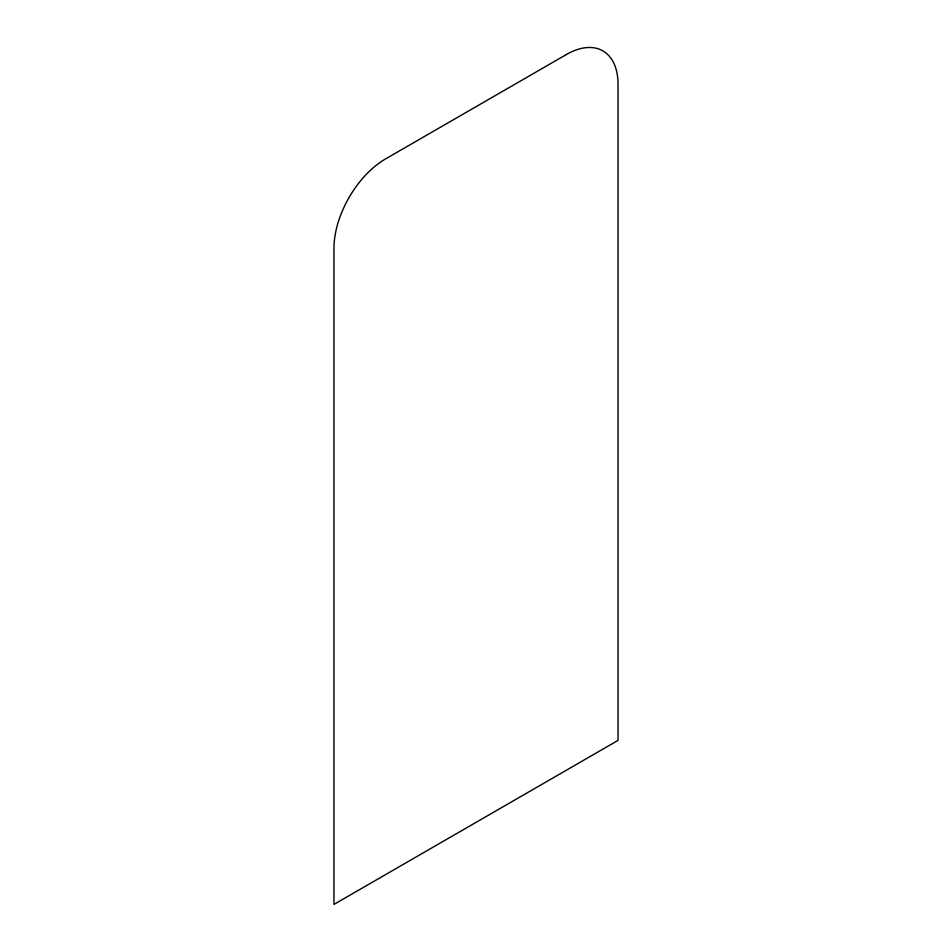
<?xml version="1.0" encoding="UTF-8"?>
<svg xmlns="http://www.w3.org/2000/svg" width="952" height="952" viewBox="0 0 952 952"><rect width="100%" height="100%" fill="white"/><g stroke="black" fill="none" stroke-linecap="round" stroke-linejoin="round"><path stroke-width="1.43" d="M566.392 54.514L385.608 158.889A73.042 42.174 -60 0 0 333.962 248.353L333.962 904.4L618.038 740.394L618.038 84.335A73.042 42.174 -60 0 0 566.392 54.514"/></g></svg>
